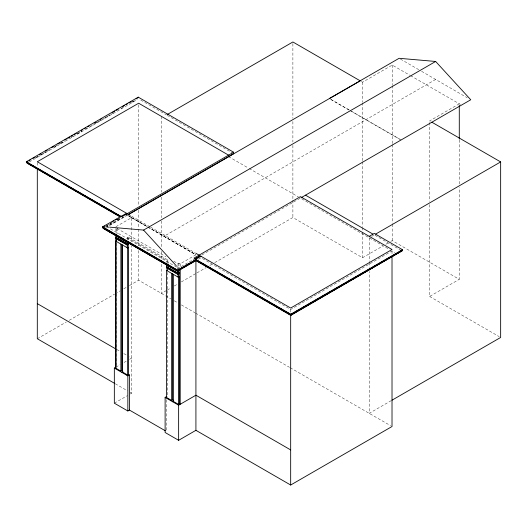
<?xml version="1.0" encoding="UTF-8"?>
<svg xmlns="http://www.w3.org/2000/svg" width="527" height="527" viewBox="0 0 527 527"><rect width="100%" height="100%" fill="white"/><g stroke="black" fill="none" stroke-linecap="round" stroke-linejoin="round"><path stroke-width="0.4" stroke-dasharray="2.63 1.98" d="M35.533 157.705L38.372 156.064M41.211 154.424L46.185 151.559M54.703 146.638L56.83 145.406M60.381 143.357L64.643 140.9M77.423 133.522L81.685 131.058M95.888 122.857L100.855 119.991M105.117 117.528L110.09 114.662M132.099 101.955L134.938 100.314M35.691 157.797L51.31 148.779M54.149 147.138L57.7 145.09M60.539 143.449L64.801 140.992M71.191 137.297L74.03 135.663M76.876 134.023L81.843 131.151M86.105 128.693L87.522 127.87M90.367 126.23L102.436 119.26M103.147 118.852L114.511 112.291M120.9 108.602L123.028 107.37M131.552 102.455L135.808 99.992M29.301 161.973L137.231 99.662M106.368 225.78L111.994 222.532M116.922 219.687L119.741 218.059M105.934 226.155L112.277 222.493M117.211 219.647L120.024 218.02M105.235 227.045L120.782 218.066M105.894 227.427L126.585 215.484M176.802 266.333L178.462 268.144L107.053 226.92L126.75 215.543M361.397 81.527L362.556 82.199L392.226 65.071L409.874 75.262M115.92 226.729L131.625 217.664L147.04 226.531M127.218 239.89L127.218 237.585L128.166 237.031L167.968 260.015L167.968 263.862M435.645 79.452L163.989 236.287L163.989 234.884M127.218 237.585L167.019 260.562L167.968 260.015M37.305 338.742L66.362 321.971M69.195 320.33L114.557 294.145M115.261 293.737L120.222 290.871M123.766 288.822L126.605 287.189M129.438 285.548L138.647 280.232L165.01 295.449M173.739 261.208L178.001 263.665L178.949 263.118L180.214 263.849L195.919 254.778L149.839 228.099M459.287 103.793L429.624 120.92L430.743 121.566M177.243 268.849L193.936 259.205M201.92 254.976L300.43 198.099L389.17 249.33M198.455 259.172L200.985 257.71L290.673 309.487L392.016 250.971L394.604 252.466M166.427 290.529L161.453 293.401L161.453 263.757M167.138 290.113L170.689 288.065M174.239 286.016L177.085 284.376M181.347 281.912L196.268 273.296M196.979 272.887L206.215 267.558M209.766 265.503L211.894 264.277M214.739 262.637L292.887 217.513L362.556 257.736L383.043 245.911M115.92 367.161L120.018 364.796M124.115 362.431L126.164 361.245M129.576 359.276L131.625 358.09L129.497 356.865M371.746 236.346L373.65 235.246M385.869 244.284L387.984 243.059M390.81 241.425L392.226 240.608L459.287 279.33L459.287 187.46M114.339 403.181L127.475 395.599M130.241 393.998L131.625 393.201L131.625 245.582M429.624 204.588L429.624 296.457L459.287 279.33M391.238 400.632L369.216 413.346L369.216 271.438M107.053 226.92L108.674 227.058M410.579 75.671L460.414 104.438M330.831 99.359L350.686 110.822M351.397 111.237L401.04 139.899M330.831 99.471L349.269 110.123M349.974 110.532L399.624 139.194M140.742 100.051L166.519 114.932M167.23 115.341L232.927 153.271M374.98 235.286L400.158 249.824M228.566 156.605L248.494 168.106M249.205 168.521L298.295 196.867M429.624 296.457L499.227 336.648M149.918 226.762L131.625 216.195L131.625 241.478M150.617 227.163L195.207 252.907M131.625 217.651L127.455 215.253L147.105 226.597M147.738 226.933L195.919 254.673M147.804 227.005L195.919 254.778M116.948 228.415L165.933 256.695M165.722 295.864L170.702 298.737M174.259 300.792L177.105 302.432M181.374 304.902L194.891 312.702M195.609 313.117L289.527 367.339M290.239 367.747L390.593 425.691M116.73 349.493L119.57 351.134M123.825 353.591L126.658 355.224M115.314 383.781L127.369 390.744M130.209 392.384L131.625 393.201M400.52 59.11L418.787 69.689M421.593 71.316L467.232 97.739M128.845 215.945L147.04 226.478M459.287 139.886L459.287 184.18M429.624 122.56L429.624 201.307M392.226 65.071L392.226 84.761M392.226 85.578L392.226 143.818M392.226 144.642L392.226 223.389M392.226 224.206L392.226 240.608M392.016 250.971L392.016 254.258M369.216 237.809L369.216 261.596M369.216 262.42L369.216 267.341M362.556 82.199L362.556 101.889M362.556 102.706L362.556 160.946M362.556 161.763L362.556 226.57M362.556 227.387L362.556 231.491M362.556 232.308L362.556 257.736M292.887 43.616L292.887 118.259M292.887 121.539L292.887 142.046M292.887 145.327L292.887 199.469M292.887 200.286L292.887 217.513M290.673 309.487L290.673 312.768M180.214 263.849L180.214 267.13M178.949 263.118L178.949 267.815M178.001 263.665L178.001 269.145M167.546 272.38L167.546 396.963M167.019 260.562L167.019 262.868M166.703 399.743L166.703 431.587M161.453 116.395L161.453 192.138M161.453 197.078L161.453 217.658M161.453 220.951L161.453 248.118M161.453 251.412L161.453 259.646M138.647 104.88L138.647 205.313M138.647 210.253L138.647 228.369M138.647 229.192L138.647 246.478M138.647 250.595L138.647 280.232M128.166 237.031L128.166 240.114M122.152 216.584L122.152 218.046M117.185 228.244L117.185 233.718M116.763 243.066L116.763 367.648M116.236 228.79L116.236 233.487M115.92 228.369L115.92 233.296M37.305 162.56L37.305 166.664"/><path stroke-width="0.79" d="M121.012 216.683L26.35 162.244L26.35 161.756L138.252 97.152L233.632 152.217L233.632 153.68L127.929 214.706M26.35 162.244L27.957 161.315M29.38 160.498L30.803 159.674M32.938 158.443L34.36 157.619M39.341 154.74L40.763 153.924M45.75 151.045L47.173 150.221M51.442 147.758L53.576 146.526M57.845 144.062L59.979 142.83M64.959 139.951L66.382 139.135M67.805 138.311L69.939 137.079M71.362 136.256L72.785 135.432M74.208 134.616L76.349 133.377M81.329 130.505L82.752 129.682M84.175 128.858L85.598 128.041M87.732 126.809L89.155 125.986M94.135 123.107L95.558 122.29M100.538 119.412L101.961 118.588M112.64 112.429L114.774 111.197M116.197 110.374L118.331 109.142M122.6 106.678L124.734 105.446M126.157 104.623L127.58 103.799M129.003 102.976L131.137 101.744M136.118 98.872L137.54 98.048M26.772 162.276L27.009 162.626M167.23 114.524L292.887 41.976L360.237 80.855L329.408 98.542M177.592 270.601L102.613 227.308L102.613 226.821L126.559 213.27L126.559 214.733M102.613 227.308L104.715 226.096M112.422 221.65L113.825 220.839M115.222 220.029L116.625 219.219M233.632 152.217L122.152 216.584L121.487 216.195L121.487 216.683M102.956 227.875L177.513 270.806L196.051 260.219L290.805 315.047L402.391 250.621L402.496 249.706L374.282 233.421L369.216 236.346M103.773 228.165L102.851 227.816L102.851 227.328L177.698 270.542M128.166 214.726L399.11 58.299L435.645 61.461L470.743 99.768L301.069 197.73M116.078 237.493L127.56 243.935M116.078 238.56L127.56 245.002M120.881 244.08L120.881 371.12L115.815 368.195L115.815 241.155L116.763 240.602M109.491 227.13L143.588 230.082L435.645 61.461M115.92 237.4L127.402 244.027L128.509 243.388L128.509 244.456L127.402 245.095L115.92 238.467M127.007 375.389L128.588 374.473L128.588 247.433L128.166 247.189L127.218 247.736L127.218 244.805M115.815 241.155L127.639 247.98L128.588 247.433M178.001 270.707L178.001 273.058L178.949 272.512L179.16 273.697L177.895 274.429L166.44 267.815L166.44 266.748L178.212 273.177M171.664 273.394L171.664 400.441L166.598 397.516L166.598 270.47L167.546 269.923M196.051 257.993L199.087 256.497M194.654 259.172L199.087 256.609L199.087 255.147M200.985 256.241L195.919 259.172L195.919 259.659M103.114 227.783L103.114 228.27L177.54 271.24L177.592 270.114L196.235 259.35L196.235 259.837L177.382 270.726M177.513 270.437L195.234 260.206M177.54 271.24L195.919 260.634L290.779 315.396L402.391 250.621M166.44 266.748L177.895 273.361L179.16 272.63M177.783 404.703L179.371 403.794L179.371 276.747L178.949 276.504L178.001 277.05L178.212 274.244M166.598 270.47L178.422 277.294L179.371 276.747M165.294 430.77L129.431 410.065L127.85 410.981L114.339 403.181L114.339 368.07L115.92 367.161L115.92 234.937M115.182 368.564L115.815 368.195M120.248 371.489L121.836 370.573L122.956 371.225M121.941 372.464L122.574 372.095L127.639 375.02L127.639 247.98M114.339 368.07L127.85 375.876L129.431 374.961L129.431 410.065M375.705 234.06L500.65 161.927L500.65 337.464L391.95 400.224M402.496 250.193L290.752 314.711L195.972 259.989L195.972 259.501L290.752 314.224L402.496 249.706M402.391 250.134L290.805 314.56L290.805 315.047M402.259 250.549L290.779 314.909L290.779 315.396M392.016 256.715L392.016 426.514L290.673 485.024L195.919 430.322L178.633 440.302L165.116 432.502L165.116 397.391L166.703 396.475M165.965 397.878L166.598 397.516M171.031 400.803L172.612 399.888L173.739 400.54M172.718 401.778L173.35 401.416L178.422 404.341L178.422 277.294M165.116 397.391L178.633 405.191L195.919 395.21L290.673 449.92M290.911 314.988L195.919 260.147L177.671 270.713M431.87 122.211L500.65 161.927M138.489 97.772L138.252 97.152M305.502 195.174L372.866 234.067M130.235 215.398L37.305 161.743L138.647 103.233L228.566 155.142L228.566 156.605M195.919 253.316L290.673 308.025L392.016 249.508L300.43 196.637L194.015 258.072L196.235 259.35M26.35 161.756L120.828 216.307L120.828 216.795M195.945 259.791L290.911 314.619M26.534 162.138L120.308 216.274M26.772 162.764L120.439 216.841M120.07 216.841L27.167 163.205L27.167 162.718M102.613 226.821L177.592 270.114M103.773 228.652L175.419 269.903M128.509 243.388L127.218 243.737L127.218 241.432M128.509 244.456L128.166 244.258L128.166 247.189M179.16 273.697L178.949 276.504M173.192 271.352L167.019 267.782L167.019 270.713M174.569 272.143L175.939 272.933M37.305 303.638L116.026 349.085M128.588 374.473L129.431 374.961M179.371 403.794L180.214 404.281L180.214 268.777M114.603 383.373L37.305 338.742L37.305 169.121M143.588 230.082L176.249 265.727M459.287 105.433L459.287 139.062M290.752 314.224L290.752 314.711M290.673 315.232L290.673 485.024M195.919 260.147L195.919 430.322M178.949 270.16L178.949 272.512M178.633 405.191L178.633 440.302M177.895 273.361L177.895 274.429M173.35 274.369L173.35 401.416M172.612 273.665L172.612 399.888M167.019 265.18L167.019 266.721M127.85 375.876L127.85 410.981M127.402 244.027L127.402 245.095M122.574 245.055L122.574 372.095M121.836 244.35L121.836 370.573M116.236 235.055L116.236 237.4M116.236 238.467L116.236 241.399"/></g></svg>
